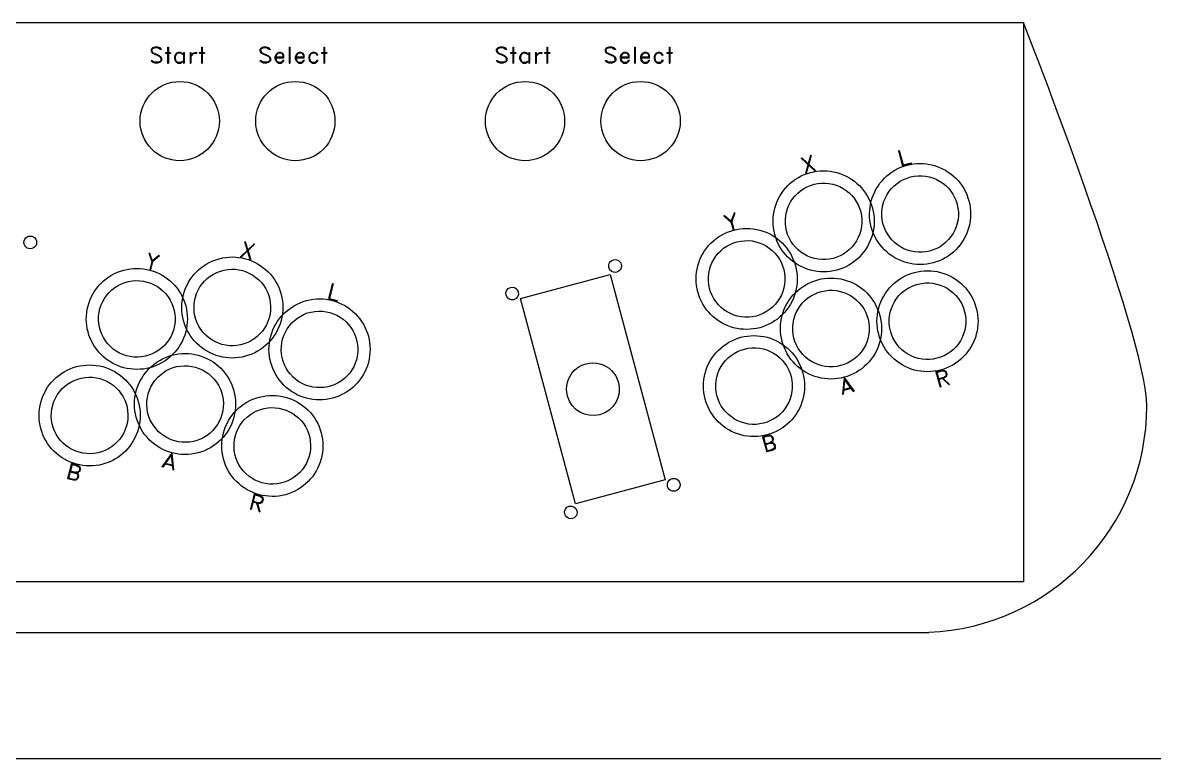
# Model space of a CAD drawing. Extents: x 10 to 3877, y -272 to 1728.
# Drawn here: x 531.7 to 956.1, y 692.5 to 968.5 of the extents above; entities that cross this region are included whole.
import ezdxf

# ---------------------------------------------------------------- set-up
doc = ezdxf.new("R2010")
doc.units = 0
doc.layers.add('Calque_1', color=7, linetype='CONTINUOUS')

msp = doc.modelspace()

# ---------------------------------------------------------------- linework, layer by layer
at = {"layer": 'Calque_1', "color": 3}
for p, q in [((447.027133, 968.532071), (907.027156, 968.532071)), ((907.027156, 968.532071), (907.027156, 758.732073)), ((886.525703, 901.647601), (886.525703, 901.647601)), ((850.342187, 898.897966), (850.342187, 898.897966)), ((821.488001, 877.298339), (821.488001, 877.298339)), ((718.41832, 865.065396), (752.036188, 874.073276)), ((752.036188, 874.073276), (772.690926, 796.988745)), ((739.073058, 787.980864), (718.41832, 865.065396)), ((889.295555, 861.429624), (889.295555, 861.429624)), ((853.112035, 858.680004), (853.112035, 858.680004)), ((628.635339, 856.762222), (628.635339, 856.762222)), ((592.847067, 852.483489), (592.847067, 852.483489)), ((661.346, 841.051717), (661.346, 841.051717)), ((824.257881, 837.080375), (824.257881, 837.080375)), ((610.925116, 820.547521), (610.925116, 820.547521)), ((575.136871, 816.268771), (575.136871, 816.268771)), ((643.635773, 804.837001), (643.635773, 804.837001)), ((772.690926, 796.988745), (739.073058, 787.980864)), ((907.027156, 758.732073), (447.027133, 758.732073)), ((10.250001, 692.530124), (1209.750017, 692.530124))]:
    msp.add_line(p, q, dxfattribs=at)
at = {"layer": 'Calque_1', "color": 7}
for p, q in [((907.016074, 968.480938), (447.038233, 968.480374)), ((605.487219, 931.595828), (605.487219, 931.595828)), ((648.836074, 931.595842), (648.836074, 931.595842)), ((734.938012, 931.595828), (734.938012, 931.595828)), ((778.286866, 931.595842), (778.286866, 931.595842)), ((881.717638, 901.655204), (881.717638, 901.655204)), ((845.534037, 898.905558), (845.534037, 898.905558)), ((536.898301, 885.444009), (536.898301, 885.444009)), ((756.191524, 877.876486), (756.191524, 877.876486)), ((816.679881, 877.305939), (816.679881, 877.305939)), ((717.554569, 867.523744), (717.554569, 867.523744)), ((884.487512, 861.437251), (884.487512, 861.437251)), ((624.475155, 859.172872), (624.475155, 859.172872)), ((848.303914, 858.687598), (848.303914, 858.687598)), ((588.686913, 854.894131), (588.686913, 854.894131)), ((657.185895, 843.462334), (657.185895, 843.462334)), ((819.449756, 837.087982), (819.449756, 837.087982)), ((755.117248, 833.589381), (755.117248, 833.589381)), ((606.764958, 822.958158), (606.764958, 822.958158)), ((570.976716, 818.679422), (570.976716, 818.679422)), ((639.4757, 807.247629), (639.4757, 807.247629)), ((778.132705, 795.757101), (778.132705, 795.757101)), ((739.554195, 785.42002), (739.554195, 785.42002)), ((481.207217, 739.787867), (868.275287, 739.788431)), ((868.275287, 739.788431), (871.462677, 739.788431)), ((871.462677, 739.788431), (871.462677, 739.901594))]:
    msp.add_line(p, q, dxfattribs=at)
at = {"layer": 'Calque_1', "color": 1}
for p, q in [((580.431981, 959.029211), (579.867537, 958.464767)), ((581.278648, 959.311433), (580.431981, 959.029211)), ((581.278648, 959.029211), (580.431981, 958.746989)), ((582.407537, 959.311433), (581.278648, 959.311433)), ((582.407537, 959.029211), (581.278648, 959.029211)), ((583.254203, 959.029211), (582.407537, 959.311433)), ((582.971981, 958.746989), (582.407537, 959.029211)), ((583.818648, 958.464767), (583.254203, 959.029211)), ((586.076426, 959.311433), (586.076426, 953.384767)), ((586.076426, 959.311433), (586.358648, 959.311433)), ((586.358648, 959.311433), (586.358648, 953.384767)), ((598.776426, 959.311433), (598.776426, 953.384767)), ((598.776426, 959.311433), (599.058648, 959.311433)), ((599.058648, 959.311433), (599.058648, 953.384767)), ((621.240779, 959.029211), (620.676335, 958.464767)), ((622.087446, 959.311433), (621.240779, 959.029211)), ((622.087446, 959.029211), (621.240779, 958.746989)), ((623.216335, 959.311433), (622.087446, 959.311433)), ((623.216335, 959.029211), (622.087446, 959.029211)), ((624.063001, 959.029211), (623.216335, 959.311433)), ((623.780779, 958.746989), (623.216335, 959.029211)), ((624.627446, 958.464767), (624.063001, 959.029211)), ((631.683002, 959.311433), (631.683002, 953.384767)), ((631.683002, 959.311433), (631.965224, 959.311433)), ((631.965224, 959.311433), (631.965224, 953.384767)), ((644.665224, 959.311433), (644.665224, 953.384767)), ((644.665224, 959.311433), (644.947446, 959.311433)), ((644.947446, 959.311433), (644.947446, 953.384767)), ((709.882746, 959.029211), (709.318301, 958.464767)), ((710.729412, 959.311433), (709.882746, 959.029211)), ((710.729412, 959.029211), (709.882746, 958.746989)), ((711.858301, 959.311433), (710.729412, 959.311433)), ((711.858301, 959.029211), (710.729412, 959.029211)), ((712.704968, 959.029211), (711.858301, 959.311433)), ((712.422746, 958.746989), (711.858301, 959.029211)), ((713.269412, 958.464767), (712.704968, 959.029211)), ((715.52719, 959.311433), (715.52719, 953.384767)), ((715.52719, 959.311433), (715.809412, 959.311433)), ((715.809412, 959.311433), (715.809412, 953.384767)), ((728.227191, 959.311433), (728.227191, 953.384767)), ((728.227191, 959.311433), (728.509413, 959.311433)), ((728.509413, 959.311433), (728.509413, 953.384767)), ((750.691544, 959.029211), (750.127099, 958.464767)), ((751.53821, 959.311433), (750.691544, 959.029211)), ((751.53821, 959.029211), (750.691544, 958.746989)), ((752.667099, 959.311433), (751.53821, 959.311433)), ((752.667099, 959.029211), (751.53821, 959.029211)), ((753.513766, 959.029211), (752.667099, 959.311433)), ((753.231544, 958.746989), (752.667099, 959.029211)), ((754.078211, 958.464767), (753.513766, 959.029211)), ((761.133766, 959.311433), (761.133766, 953.384767)), ((761.133766, 959.311433), (761.415989, 959.311433)), ((761.415989, 959.311433), (761.415989, 953.384767)), ((774.115989, 959.311433), (774.115989, 953.384767)), ((774.115989, 959.311433), (774.398211, 959.311433)), ((774.398211, 959.311433), (774.398211, 953.384767)), ((579.867537, 958.464767), (579.867537, 957.900322)), ((579.867537, 957.900322), (580.149759, 957.335878)), ((580.431981, 958.746989), (580.149759, 958.464767)), ((580.149759, 958.464767), (580.149759, 957.900322)), ((580.149759, 957.900322), (580.431981, 957.335878)), ((580.149759, 957.335878), (580.431981, 957.053655)), ((580.431981, 957.335878), (580.996426, 957.053655)), ((580.431981, 957.053655), (580.996426, 956.771433)), ((580.996426, 957.053655), (582.407537, 956.489211)), ((580.996426, 956.771433), (582.407537, 956.206989)), ((582.407537, 956.489211), (582.971981, 956.206989)), ((582.407537, 956.206989), (582.971981, 955.924767)), ((583.254203, 958.464767), (582.971981, 958.746989)), ((582.971981, 956.206989), (583.536426, 955.642544)), ((582.971981, 955.924767), (583.254203, 955.642544)), ((583.818648, 958.464767), (583.254203, 958.464767)), ((583.254203, 955.642544), (583.536426, 955.0781)), ((583.536426, 955.642544), (583.818648, 955.0781)), ((583.536426, 955.0781), (583.536426, 954.231433)), ((583.818648, 955.0781), (583.818648, 954.231433)), ((585.229759, 957.335878), (587.205315, 957.335878)), ((585.229759, 957.335878), (585.229759, 957.053655)), ((585.229759, 957.053655), (587.205315, 957.053655)), ((587.205315, 957.335878), (587.205315, 957.053655)), ((588.898648, 956.489211), (588.616426, 955.642544)), ((588.616426, 955.642544), (588.616426, 955.0781)), ((588.616426, 955.0781), (588.898648, 954.231433)), ((589.463092, 957.053655), (588.898648, 956.489211)), ((589.18087, 956.489211), (588.898648, 955.642544)), ((588.898648, 955.642544), (588.898648, 955.0781)), ((588.898648, 955.0781), (589.18087, 954.231433)), ((589.463092, 956.771433), (589.18087, 956.489211)), ((590.027537, 957.335878), (589.463092, 957.053655)), ((590.027537, 957.053655), (589.463092, 956.771433)), ((590.874204, 957.335878), (590.027537, 957.335878)), ((590.874204, 957.053655), (590.027537, 957.053655)), ((591.438648, 957.053655), (590.874204, 957.335878)), ((592.003092, 956.489211), (590.874204, 957.053655)), ((592.003092, 956.489211), (591.438648, 957.053655)), ((592.003092, 957.335878), (592.003092, 953.384767)), ((592.003092, 957.335878), (592.285315, 957.335878)), ((592.285315, 957.335878), (592.285315, 953.384767)), ((594.543093, 957.335878), (594.543093, 953.384767)), ((594.543093, 957.335878), (594.825315, 957.335878)), ((594.825315, 957.335878), (594.825315, 953.384767)), ((594.825315, 955.642544), (595.107537, 956.489211)), ((594.825315, 955.642544), (595.107537, 956.206989)), ((595.107537, 956.489211), (595.671981, 957.053655)), ((595.107537, 956.206989), (595.671981, 956.771433)), ((595.671981, 957.053655), (596.236426, 957.335878)), ((595.671981, 956.771433), (596.236426, 957.053655)), ((596.236426, 957.335878), (597.083093, 957.335878)), ((596.236426, 957.053655), (597.083093, 957.053655)), ((597.083093, 957.053655), (597.083093, 957.335878)), ((597.929759, 957.335878), (599.905315, 957.335878)), ((597.929759, 957.335878), (597.929759, 957.053655)), ((597.929759, 957.053655), (599.905315, 957.053655)), ((599.905315, 957.335878), (599.905315, 957.053655)), ((620.676335, 958.464767), (620.676335, 957.900322)), ((620.676335, 957.900322), (620.958557, 957.335878)), ((621.240779, 958.746989), (620.958557, 958.464767)), ((620.958557, 958.464767), (620.958557, 957.900322)), ((620.958557, 957.900322), (621.240779, 957.335878)), ((620.958557, 957.335878), (621.240779, 957.053655)), ((621.240779, 957.335878), (621.805224, 957.053655)), ((621.240779, 957.053655), (621.805224, 956.771433)), ((621.805224, 957.053655), (623.216335, 956.489211)), ((621.805224, 956.771433), (623.216335, 956.206989)), ((623.216335, 956.489211), (623.780779, 956.206989)), ((623.216335, 956.206989), (623.780779, 955.924767)), ((624.063001, 958.464767), (623.780779, 958.746989)), ((623.780779, 956.206989), (624.345224, 955.642544)), ((623.780779, 955.924767), (624.063001, 955.642544)), ((624.627446, 958.464767), (624.063001, 958.464767)), ((624.063001, 955.642544), (624.345224, 955.0781)), ((624.345224, 955.642544), (624.627446, 955.0781)), ((624.345224, 955.0781), (624.345224, 954.231433)), ((624.627446, 955.0781), (624.627446, 954.231433)), ((626.603002, 956.489211), (626.320779, 955.642544)), ((626.320779, 955.642544), (626.320779, 955.0781)), ((626.320779, 955.0781), (626.603002, 954.231433)), ((627.167446, 957.053655), (626.603002, 956.489211)), ((626.885224, 956.489211), (626.603002, 955.642544)), ((626.603002, 955.642544), (629.425224, 955.642544)), ((626.603002, 955.642544), (626.603002, 955.0781)), ((626.603002, 955.360322), (629.707446, 955.360322)), ((626.603002, 955.0781), (626.885224, 954.231433)), ((627.167446, 956.771433), (626.885224, 956.489211)), ((627.73189, 957.335878), (627.167446, 957.053655)), ((627.73189, 957.053655), (627.167446, 956.771433)), ((628.578557, 957.335878), (627.73189, 957.335878)), ((628.578557, 957.053655), (627.73189, 957.053655)), ((629.143002, 957.053655), (628.578557, 957.335878)), ((629.143002, 956.771433), (628.578557, 957.053655)), ((629.425224, 956.771433), (629.143002, 957.053655)), ((629.425224, 956.206989), (629.143002, 956.771433)), ((629.707446, 956.206989), (629.425224, 956.771433)), ((629.425224, 955.642544), (629.425224, 956.206989)), ((629.707446, 955.360322), (629.707446, 956.206989)), ((634.223002, 956.489211), (633.94078, 955.642544)), ((633.94078, 955.642544), (633.94078, 955.0781)), ((633.94078, 955.0781), (634.223002, 954.231433)), ((634.787446, 957.053655), (634.223002, 956.489211)), ((634.505224, 956.489211), (634.223002, 955.642544)), ((634.223002, 955.642544), (637.045224, 955.642544)), ((634.223002, 955.642544), (634.223002, 955.0781)), ((634.223002, 955.360322), (637.327446, 955.360322)), ((634.223002, 955.0781), (634.505224, 954.231433)), ((634.787446, 956.771433), (634.505224, 956.489211)), ((635.351891, 957.335878), (634.787446, 957.053655)), ((635.351891, 957.053655), (634.787446, 956.771433)), ((636.198557, 957.335878), (635.351891, 957.335878)), ((636.198557, 957.053655), (635.351891, 957.053655)), ((636.763002, 957.053655), (636.198557, 957.335878)), ((636.763002, 956.771433), (636.198557, 957.053655)), ((637.045224, 956.771433), (636.763002, 957.053655)), ((637.045224, 956.206989), (636.763002, 956.771433)), ((637.327446, 956.206989), (637.045224, 956.771433)), ((637.045224, 955.642544), (637.045224, 956.206989)), ((637.327446, 955.360322), (637.327446, 956.206989)), ((639.303002, 956.489211), (639.02078, 955.642544)), ((639.02078, 955.642544), (639.02078, 955.0781)), ((639.02078, 955.0781), (639.303002, 954.231433)), ((639.867446, 957.053655), (639.303002, 956.489211)), ((639.585224, 956.489211), (639.303002, 955.642544)), ((639.303002, 955.642544), (639.303002, 955.0781)), ((639.303002, 955.0781), (639.585224, 954.231433)), ((639.867446, 956.771433), (639.585224, 956.489211)), ((640.431891, 957.335878), (639.867446, 957.053655)), ((640.431891, 957.053655), (639.867446, 956.771433)), ((641.278557, 957.335878), (640.431891, 957.335878)), ((641.278557, 957.053655), (640.431891, 957.053655)), ((641.843002, 957.053655), (641.278557, 957.335878)), ((641.843002, 956.771433), (641.278557, 957.053655)), ((642.407446, 956.489211), (641.843002, 957.053655)), ((642.125224, 956.206989), (641.843002, 956.771433)), ((642.407446, 956.489211), (642.125224, 956.206989)), ((643.818558, 957.335878), (645.794113, 957.335878)), ((643.818558, 957.335878), (643.818558, 957.053655)), ((643.818558, 957.053655), (645.794113, 957.053655)), ((645.794113, 957.335878), (645.794113, 957.053655)), ((709.318301, 958.464767), (709.318301, 957.900322)), ((709.318301, 957.900322), (709.600523, 957.335878)), ((709.882746, 958.746989), (709.600523, 958.464767)), ((709.600523, 958.464767), (709.600523, 957.900322)), ((709.600523, 957.900322), (709.882746, 957.335878)), ((709.600523, 957.335878), (709.882746, 957.053655)), ((709.882746, 957.335878), (710.44719, 957.053655)), ((709.882746, 957.053655), (710.44719, 956.771433)), ((710.44719, 957.053655), (711.858301, 956.489211)), ((710.44719, 956.771433), (711.858301, 956.206989)), ((711.858301, 956.489211), (712.422746, 956.206989)), ((711.858301, 956.206989), (712.422746, 955.924767)), ((712.704968, 958.464767), (712.422746, 958.746989)), ((712.422746, 956.206989), (712.98719, 955.642544)), ((712.422746, 955.924767), (712.704968, 955.642544)), ((713.269412, 958.464767), (712.704968, 958.464767)), ((712.704968, 955.642544), (712.98719, 955.0781)), ((712.98719, 955.642544), (713.269412, 955.0781)), ((712.98719, 955.0781), (712.98719, 954.231433)), ((713.269412, 955.0781), (713.269412, 954.231433)), ((714.680524, 957.335878), (716.656079, 957.335878)), ((714.680524, 957.335878), (714.680524, 957.053655)), ((714.680524, 957.053655), (716.656079, 957.053655)), ((716.656079, 957.335878), (716.656079, 957.053655)), ((718.349413, 956.489211), (718.06719, 955.642544)), ((718.06719, 955.642544), (718.06719, 955.0781)), ((718.06719, 955.0781), (718.349413, 954.231433)), ((718.913857, 957.053655), (718.349413, 956.489211)), ((718.631635, 956.489211), (718.349413, 955.642544)), ((718.349413, 955.642544), (718.349413, 955.0781)), ((718.349413, 955.0781), (718.631635, 954.231433)), ((718.913857, 956.771433), (718.631635, 956.489211)), ((719.478301, 957.335878), (718.913857, 957.053655)), ((719.478301, 957.053655), (718.913857, 956.771433)), ((720.324968, 957.335878), (719.478301, 957.335878)), ((720.324968, 957.053655), (719.478301, 957.053655)), ((720.889413, 957.053655), (720.324968, 957.335878)), ((721.453857, 956.489211), (720.324968, 957.053655)), ((721.453857, 956.489211), (720.889413, 957.053655)), ((721.453857, 957.335878), (721.453857, 953.384767)), ((721.453857, 957.335878), (721.736079, 957.335878)), ((721.736079, 957.335878), (721.736079, 953.384767)), ((723.993857, 957.335878), (723.993857, 953.384767)), ((723.993857, 957.335878), (724.276079, 957.335878)), ((724.276079, 957.335878), (724.276079, 953.384767)), ((724.276079, 955.642544), (724.558302, 956.489211)), ((724.276079, 955.642544), (724.558302, 956.206989)), ((724.558302, 956.489211), (725.122746, 957.053655)), ((724.558302, 956.206989), (725.122746, 956.771433)), ((725.122746, 957.053655), (725.687191, 957.335878)), ((725.122746, 956.771433), (725.687191, 957.053655)), ((725.687191, 957.335878), (726.533857, 957.335878)), ((725.687191, 957.053655), (726.533857, 957.053655)), ((726.533857, 957.053655), (726.533857, 957.335878)), ((727.380524, 957.335878), (729.356079, 957.335878)), ((727.380524, 957.335878), (727.380524, 957.053655)), ((727.380524, 957.053655), (729.356079, 957.053655)), ((729.356079, 957.335878), (729.356079, 957.053655)), ((750.127099, 958.464767), (750.127099, 957.900322)), ((750.127099, 957.900322), (750.409322, 957.335878)), ((750.691544, 958.746989), (750.409322, 958.464767)), ((750.409322, 958.464767), (750.409322, 957.900322)), ((750.409322, 957.900322), (750.691544, 957.335878)), ((750.409322, 957.335878), (750.691544, 957.053655)), ((750.691544, 957.335878), (751.255988, 957.053655)), ((750.691544, 957.053655), (751.255988, 956.771433)), ((751.255988, 957.053655), (752.667099, 956.489211)), ((751.255988, 956.771433), (752.667099, 956.206989)), ((752.667099, 956.489211), (753.231544, 956.206989)), ((752.667099, 956.206989), (753.231544, 955.924767)), ((753.513766, 958.464767), (753.231544, 958.746989)), ((753.231544, 956.206989), (753.795988, 955.642544)), ((753.231544, 955.924767), (753.513766, 955.642544)), ((754.078211, 958.464767), (753.513766, 958.464767)), ((753.513766, 955.642544), (753.795988, 955.0781)), ((753.795988, 955.642544), (754.078211, 955.0781)), ((753.795988, 955.0781), (753.795988, 954.231433)), ((754.078211, 955.0781), (754.078211, 954.231433)), ((756.053766, 956.489211), (755.771544, 955.642544)), ((755.771544, 955.642544), (755.771544, 955.0781)), ((755.771544, 955.0781), (756.053766, 954.231433)), ((756.618211, 957.053655), (756.053766, 956.489211)), ((756.335988, 956.489211), (756.053766, 955.642544)), ((756.053766, 955.642544), (758.875988, 955.642544)), ((756.053766, 955.642544), (756.053766, 955.0781)), ((756.053766, 955.360322), (759.158211, 955.360322)), ((756.053766, 955.0781), (756.335988, 954.231433)), ((756.618211, 956.771433), (756.335988, 956.489211)), ((757.182655, 957.335878), (756.618211, 957.053655)), ((757.182655, 957.053655), (756.618211, 956.771433)), ((758.029322, 957.335878), (757.182655, 957.335878)), ((758.029322, 957.053655), (757.182655, 957.053655)), ((758.593766, 957.053655), (758.029322, 957.335878)), ((758.593766, 956.771433), (758.029322, 957.053655)), ((758.875988, 956.771433), (758.593766, 957.053655)), ((758.875988, 956.206989), (758.593766, 956.771433)), ((759.158211, 956.206989), (758.875988, 956.771433)), ((758.875988, 955.642544), (758.875988, 956.206989)), ((759.158211, 955.360322), (759.158211, 956.206989)), ((763.673766, 956.489211), (763.391544, 955.642544)), ((763.391544, 955.642544), (763.391544, 955.0781)), ((763.391544, 955.0781), (763.673766, 954.231433)), ((764.238211, 957.053655), (763.673766, 956.489211)), ((763.955989, 956.489211), (763.673766, 955.642544)), ((763.673766, 955.642544), (766.495989, 955.642544)), ((763.673766, 955.642544), (763.673766, 955.0781)), ((763.673766, 955.360322), (766.778211, 955.360322)), ((763.673766, 955.0781), (763.955989, 954.231433)), ((764.238211, 956.771433), (763.955989, 956.489211)), ((764.802655, 957.335878), (764.238211, 957.053655)), ((764.802655, 957.053655), (764.238211, 956.771433)), ((765.649322, 957.335878), (764.802655, 957.335878)), ((765.649322, 957.053655), (764.802655, 957.053655)), ((766.213766, 957.053655), (765.649322, 957.335878)), ((766.213766, 956.771433), (765.649322, 957.053655)), ((766.495989, 956.771433), (766.213766, 957.053655)), ((766.495989, 956.206989), (766.213766, 956.771433)), ((766.778211, 956.206989), (766.495989, 956.771433)), ((766.495989, 955.642544), (766.495989, 956.206989)), ((766.778211, 955.360322), (766.778211, 956.206989)), ((768.753766, 956.489211), (768.471544, 955.642544)), ((768.471544, 955.642544), (768.471544, 955.0781)), ((768.471544, 955.0781), (768.753766, 954.231433)), ((769.318211, 957.053655), (768.753766, 956.489211)), ((769.035989, 956.489211), (768.753766, 955.642544)), ((768.753766, 955.642544), (768.753766, 955.0781)), ((768.753766, 955.0781), (769.035989, 954.231433)), ((769.318211, 956.771433), (769.035989, 956.489211)), ((769.882655, 957.335878), (769.318211, 957.053655)), ((769.882655, 957.053655), (769.318211, 956.771433)), ((770.729322, 957.335878), (769.882655, 957.335878)), ((770.729322, 957.053655), (769.882655, 957.053655)), ((771.293767, 957.053655), (770.729322, 957.335878)), ((771.293767, 956.771433), (770.729322, 957.053655)), ((771.858211, 956.489211), (771.293767, 957.053655)), ((771.575989, 956.206989), (771.293767, 956.771433)), ((771.858211, 956.489211), (771.575989, 956.206989)), ((773.269322, 957.335878), (775.244878, 957.335878)), ((773.269322, 957.335878), (773.269322, 957.053655)), ((773.269322, 957.053655), (775.244878, 957.053655)), ((775.244878, 957.335878), (775.244878, 957.053655)), ((580.431981, 954.231433), (579.867537, 954.231433)), ((580.431981, 953.666989), (579.867537, 954.231433)), ((580.714203, 953.949211), (580.431981, 954.231433)), ((581.278648, 953.384767), (580.431981, 953.666989)), ((581.278648, 953.666989), (580.714203, 953.949211)), ((582.407537, 953.666989), (581.278648, 953.666989)), ((582.407537, 953.384767), (581.278648, 953.384767)), ((583.254203, 953.949211), (582.407537, 953.666989)), ((583.254203, 953.666989), (582.407537, 953.384767)), ((583.536426, 954.231433), (583.254203, 953.949211)), ((583.818648, 954.231433), (583.254203, 953.666989)), ((586.076426, 953.384767), (586.358648, 953.384767)), ((588.898648, 954.231433), (589.463092, 953.666989)), ((589.18087, 954.231433), (589.463092, 953.949211)), ((589.463092, 953.949211), (590.027537, 953.666989)), ((589.463092, 953.666989), (590.027537, 953.384767)), ((590.027537, 953.666989), (590.874204, 953.666989)), ((590.027537, 953.384767), (590.874204, 953.384767)), ((590.874204, 953.666989), (592.003092, 954.231433)), ((590.874204, 953.384767), (591.438648, 953.666989)), ((591.438648, 953.666989), (592.003092, 954.231433)), ((592.003092, 953.384767), (592.285315, 953.384767)), ((594.543093, 953.384767), (594.825315, 953.384767)), ((598.776426, 953.384767), (599.058648, 953.384767)), ((621.240779, 954.231433), (620.676335, 954.231433)), ((621.240779, 953.666989), (620.676335, 954.231433)), ((621.523001, 953.949211), (621.240779, 954.231433)), ((622.087446, 953.384767), (621.240779, 953.666989)), ((622.087446, 953.666989), (621.523001, 953.949211)), ((623.216335, 953.666989), (622.087446, 953.666989)), ((623.216335, 953.384767), (622.087446, 953.384767)), ((624.063001, 953.949211), (623.216335, 953.666989)), ((624.063001, 953.666989), (623.216335, 953.384767)), ((624.345224, 954.231433), (624.063001, 953.949211)), ((624.627446, 954.231433), (624.063001, 953.666989)), ((626.603002, 954.231433), (627.167446, 953.666989)), ((626.885224, 954.231433), (627.167446, 953.949211)), ((627.167446, 953.949211), (627.73189, 953.666989)), ((627.167446, 953.666989), (627.73189, 953.384767)), ((627.73189, 953.666989), (628.578557, 953.666989)), ((627.73189, 953.384767), (628.578557, 953.384767)), ((628.578557, 953.666989), (629.143002, 953.949211)), ((628.578557, 953.384767), (629.143002, 953.666989)), ((629.143002, 953.949211), (629.425224, 954.513655)), ((629.143002, 953.666989), (629.707446, 954.231433)), ((629.425224, 954.513655), (629.707446, 954.231433)), ((631.683002, 953.384767), (631.965224, 953.384767)), ((634.223002, 954.231433), (634.787446, 953.666989)), ((634.505224, 954.231433), (634.787446, 953.949211)), ((634.787446, 953.949211), (635.351891, 953.666989)), ((634.787446, 953.666989), (635.351891, 953.384767)), ((635.351891, 953.666989), (636.198557, 953.666989)), ((635.351891, 953.384767), (636.198557, 953.384767)), ((636.198557, 953.666989), (636.763002, 953.949211)), ((636.198557, 953.384767), (636.763002, 953.666989)), ((636.763002, 953.949211), (637.045224, 954.513655)), ((636.763002, 953.666989), (637.327446, 954.231433)), ((637.045224, 954.513655), (637.327446, 954.231433)), ((639.303002, 954.231433), (639.867446, 953.666989)), ((639.585224, 954.231433), (639.867446, 953.949211)), ((639.867446, 953.949211), (640.431891, 953.666989)), ((639.867446, 953.666989), (640.431891, 953.384767)), ((640.431891, 953.666989), (641.278557, 953.666989)), ((640.431891, 953.384767), (641.278557, 953.384767)), ((641.278557, 953.666989), (641.843002, 953.949211)), ((641.278557, 953.384767), (641.843002, 953.666989)), ((641.843002, 953.949211), (642.125224, 954.513655)), ((641.843002, 953.666989), (642.407446, 954.231433)), ((642.125224, 954.513655), (642.407446, 954.231433)), ((644.665224, 953.384767), (644.947446, 953.384767)), ((709.882746, 954.231433), (709.318301, 954.231433)), ((709.882746, 953.666989), (709.318301, 954.231433)), ((710.164968, 953.949211), (709.882746, 954.231433)), ((710.729412, 953.384767), (709.882746, 953.666989)), ((710.729412, 953.666989), (710.164968, 953.949211)), ((711.858301, 953.666989), (710.729412, 953.666989)), ((711.858301, 953.384767), (710.729412, 953.384767)), ((712.704968, 953.949211), (711.858301, 953.666989)), ((712.704968, 953.666989), (711.858301, 953.384767)), ((712.98719, 954.231433), (712.704968, 953.949211)), ((713.269412, 954.231433), (712.704968, 953.666989)), ((715.52719, 953.384767), (715.809412, 953.384767)), ((718.349413, 954.231433), (718.913857, 953.666989)), ((718.631635, 954.231433), (718.913857, 953.949211)), ((718.913857, 953.949211), (719.478301, 953.666989)), ((718.913857, 953.666989), (719.478301, 953.384767)), ((719.478301, 953.666989), (720.324968, 953.666989)), ((719.478301, 953.384767), (720.324968, 953.384767)), ((720.324968, 953.666989), (721.453857, 954.231433)), ((720.324968, 953.384767), (720.889413, 953.666989)), ((720.889413, 953.666989), (721.453857, 954.231433)), ((721.453857, 953.384767), (721.736079, 953.384767)), ((723.993857, 953.384767), (724.276079, 953.384767)), ((728.227191, 953.384767), (728.509413, 953.384767)), ((750.691544, 954.231433), (750.127099, 954.231433)), ((750.691544, 953.666989), (750.127099, 954.231433)), ((750.973766, 953.949211), (750.691544, 954.231433)), ((751.53821, 953.384767), (750.691544, 953.666989)), ((751.53821, 953.666989), (750.973766, 953.949211)), ((752.667099, 953.666989), (751.53821, 953.666989)), ((752.667099, 953.384767), (751.53821, 953.384767)), ((753.513766, 953.949211), (752.667099, 953.666989)), ((753.513766, 953.666989), (752.667099, 953.384767)), ((753.795988, 954.231433), (753.513766, 953.949211)), ((754.078211, 954.231433), (753.513766, 953.666989)), ((756.053766, 954.231433), (756.618211, 953.666989)), ((756.335988, 954.231433), (756.618211, 953.949211)), ((756.618211, 953.949211), (757.182655, 953.666989)), ((756.618211, 953.666989), (757.182655, 953.384767)), ((757.182655, 953.666989), (758.029322, 953.666989)), ((757.182655, 953.384767), (758.029322, 953.384767)), ((758.029322, 953.666989), (758.593766, 953.949211)), ((758.029322, 953.384767), (758.593766, 953.666989)), ((758.593766, 953.949211), (758.875988, 954.513655)), ((758.593766, 953.666989), (759.158211, 954.231433)), ((758.875988, 954.513655), (759.158211, 954.231433)), ((761.133766, 953.384767), (761.415989, 953.384767)), ((763.673766, 954.231433), (764.238211, 953.666989)), ((763.955989, 954.231433), (764.238211, 953.949211)), ((764.238211, 953.949211), (764.802655, 953.666989)), ((764.238211, 953.666989), (764.802655, 953.384767)), ((764.802655, 953.666989), (765.649322, 953.666989)), ((764.802655, 953.384767), (765.649322, 953.384767)), ((765.649322, 953.666989), (766.213766, 953.949211)), ((765.649322, 953.384767), (766.213766, 953.666989)), ((766.213766, 953.949211), (766.495989, 954.513655)), ((766.213766, 953.666989), (766.778211, 954.231433)), ((766.495989, 954.513655), (766.778211, 954.231433)), ((768.753766, 954.231433), (769.318211, 953.666989)), ((769.035989, 954.231433), (769.318211, 953.949211)), ((769.318211, 953.949211), (769.882655, 953.666989)), ((769.318211, 953.666989), (769.882655, 953.384767)), ((769.882655, 953.666989), (770.729322, 953.666989)), ((769.882655, 953.384767), (770.729322, 953.384767)), ((770.729322, 953.666989), (771.293767, 953.949211)), ((770.729322, 953.384767), (771.293767, 953.666989)), ((771.293767, 953.949211), (771.575989, 954.513655)), ((771.293767, 953.666989), (771.858211, 954.231433)), ((771.575989, 954.513655), (771.858211, 954.231433)), ((774.115989, 953.384767), (774.398211, 953.384767)), ((823.618295, 917.689183), (828.735028, 912.95578)), ((823.618309, 917.689131), (823.89033, 917.764356)), ((823.89033, 917.764356), (829.007064, 913.030954)), ((827.154298, 918.667702), (825.199079, 911.97717)), ((827.426278, 918.742974), (825.471059, 912.05244)), ((827.426292, 918.74292), (827.154298, 918.667702)), ((860.074155, 920.511856), (860.346176, 920.587081)), ((860.074155, 920.511856), (861.654926, 914.799893)), ((860.346176, 920.587081), (861.851669, 915.147117)), ((828.735028, 912.95578), (829.00705, 913.031005)), ((861.655432, 914.799967), (864.919411, 915.703269)), ((861.851669, 915.147117), (864.843642, 915.975139)), ((864.843642, 915.975139), (864.919411, 915.703269)), ((825.471059, 912.05244), (825.199065, 911.977222)), ((794.654534, 896.04456), (794.926528, 896.119778)), ((794.654548, 896.044617), (797.311266, 893.851549)), ((794.926528, 896.119778), (797.583273, 893.926718)), ((798.462504, 897.098398), (797.311252, 893.851493)), ((798.734484, 897.173668), (797.583259, 893.92677)), ((798.734498, 897.173616), (798.462504, 897.098398)), ((797.311266, 893.851549), (798.139263, 890.859561)), ((797.583259, 893.92677), (798.411257, 890.934779)), ((798.139263, 890.859561), (798.411257, 890.934779)), ((618.438906, 885.47726), (613.400371, 880.660699)), ((618.712084, 885.406458), (613.673548, 880.589895)), ((614.887364, 886.397787), (615.160554, 886.326924)), ((614.887378, 886.397839), (616.951898, 879.740225)), ((615.160554, 886.326924), (617.225074, 879.66931)), ((618.712069, 885.406403), (618.438906, 885.47726)), ((578.981714, 882.134927), (579.254877, 882.064071)), ((578.981755, 882.134969), (580.186006, 878.907358)), ((579.254877, 882.064071), (580.459156, 878.836453)), ((580.186006, 878.907358), (579.407078, 875.902222)), ((580.45917, 878.836505), (579.680241, 875.831366)), ((582.806432, 881.143593), (580.185966, 878.907317)), ((583.079609, 881.072788), (580.45917, 878.836505)), ((583.079595, 881.072736), (582.806432, 881.143593)), ((613.673548, 880.589895), (613.400385, 880.660751)), ((616.951898, 879.740225), (617.225088, 879.669362)), ((579.407078, 875.902222), (579.680241, 875.831366)), ((647.870416, 870.614415), (646.383421, 864.877325)), ((648.143606, 870.543552), (646.727418, 865.079658)), ((647.870416, 870.614415), (648.143606, 870.543552)), ((646.383897, 864.877136), (649.662237, 864.027428)), ((646.727418, 865.079658), (649.732554, 864.300759)), ((649.732554, 864.300759), (649.662237, 864.027428)), ((874.164799, 837.539682), (875.745542, 831.827711)), ((874.1648, 837.539678), (876.340778, 838.141873)), ((874.512083, 837.342965), (876.01755, 831.902987)), ((874.512138, 837.342975), (876.416111, 837.869888)), ((876.340778, 838.141873), (877.232051, 838.095698)), ((876.416111, 837.869888), (877.307383, 837.823715)), ((877.232051, 838.095698), (877.579309, 837.898968)), ((877.307383, 837.823715), (877.729919, 837.354987)), ((877.579309, 837.898968), (878.001872, 837.430247)), ((877.729919, 837.354987), (877.955859, 836.539026)), ((877.955859, 836.539026), (877.834407, 835.919754)), ((878.10636, 835.995014), (877.909631, 835.647737)), ((878.001872, 837.430247), (878.227813, 836.614287)), ((878.227813, 836.614287), (878.10636, 835.995014)), ((839.692103, 835.360771), (839.096867, 829.046608)), ((839.917908, 834.544769), (839.368875, 829.121884)), ((839.692103, 835.360771), (843.448854, 830.250995)), ((839.917909, 834.544765), (843.176847, 830.175715)), ((877.093689, 835.421933), (875.189716, 834.89502)), ((877.168911, 835.149921), (875.264913, 834.622997)), ((876.01755, 831.902987), (875.745543, 831.827707)), ((876.624951, 834.999379), (879.009689, 832.731042)), ((876.896984, 835.074671), (879.281696, 832.806322)), ((877.834407, 835.919754), (877.093689, 835.421933)), ((877.909631, 835.647737), (877.168911, 835.149921)), ((879.009689, 832.731042), (879.281696, 832.806322)), ((839.368875, 829.121884), (839.096868, 829.046604)), ((839.264522, 830.557158), (842.528505, 831.460449)), ((839.461226, 830.904423), (842.18122, 831.657169)), ((843.176847, 830.175715), (843.448854, 830.250995)), ((809.121482, 813.188923), (811.297461, 813.791113)), ((809.121482, 813.188923), (810.702226, 807.47695)), ((809.468739, 812.992197), (810.898956, 807.824225)), ((809.468849, 812.992223), (811.372849, 813.51914)), ((810.146427, 810.544266), (812.050427, 811.071183)), ((810.221569, 810.272228), (812.125569, 810.799145)), ((811.297461, 813.791113), (812.188735, 813.744935)), ((811.372849, 813.51914), (812.264122, 813.472966)), ((812.791146, 811.569003), (812.050427, 811.071183)), ((812.050427, 811.071183), (812.9417, 811.025011)), ((812.125569, 810.799145), (813.016842, 810.752971)), ((812.866314, 811.296978), (812.125595, 810.799158)), ((812.188735, 813.744935), (812.535992, 813.548209)), ((812.264122, 813.472966), (812.686657, 813.004239)), ((812.535992, 813.548209), (812.958555, 813.079489)), ((812.686657, 813.004239), (812.912598, 812.188277)), ((812.912598, 812.188277), (812.791146, 811.569003)), ((813.063043, 811.644254), (812.866314, 811.296978)), ((812.9417, 811.025011), (813.288958, 810.82828)), ((812.958555, 813.079489), (813.184496, 812.263525)), ((813.016842, 810.752971), (813.439377, 810.284246)), ((813.184496, 812.263525), (813.063043, 811.644254)), ((813.288958, 810.82828), (813.71152, 810.359563)), ((587.643497, 807.06244), (583.970926, 801.891832)), ((587.431049, 806.242859), (584.24413, 801.821019)), ((587.431048, 806.242855), (588.068846, 800.829678)), ((587.643497, 807.06244), (588.342051, 800.758869)), ((812.878315, 808.079166), (810.702308, 807.476969)), ((812.803148, 808.351188), (810.899148, 807.824271)), ((813.543866, 808.849008), (812.803148, 808.351188)), ((813.619033, 808.576988), (812.878315, 808.079166)), ((813.439377, 810.284246), (813.665319, 809.468282)), ((813.665319, 809.468282), (813.543866, 808.849008)), ((813.815736, 808.924254), (813.619033, 808.576988)), ((813.71152, 810.359563), (813.937189, 809.543526)), ((813.937189, 809.543526), (813.815736, 808.924254)), ((550.082638, 803.146367), (548.595616, 797.409281)), ((550.285009, 802.802369), (548.939627, 797.611666)), ((550.082638, 803.146367), (552.268187, 802.579889)), ((550.285117, 802.802337), (552.197488, 802.30666)), ((552.197488, 802.30666), (552.946266, 801.821036)), ((552.268187, 802.579889), (553.016964, 802.094261)), ((553.016964, 802.094261), (553.219334, 801.750263)), ((584.871395, 803.116179), (588.149732, 802.266461)), ((585.215378, 803.318567), (587.947335, 802.610468)), ((549.576995, 800.070392), (551.489366, 799.574715)), ((549.647939, 800.343554), (551.56031, 799.847878)), ((551.489366, 799.574715), (552.238144, 799.08909)), ((552.379785, 799.635479), (551.489395, 799.574713)), ((552.450701, 799.908644), (551.56031, 799.847878)), ((551.56031, 799.847878), (552.309088, 799.362256)), ((552.369707, 798.471896), (552.157396, 797.65228)), ((552.238144, 799.08909), (552.369707, 798.471896)), ((552.309088, 799.362256), (552.511457, 799.018252)), ((552.723796, 799.837864), (552.379785, 799.635479)), ((552.643048, 798.40105), (552.430465, 797.581507)), ((552.865519, 800.384225), (552.450701, 799.908644)), ((552.511457, 799.018252), (552.643048, 798.40105)), ((553.138614, 800.313442), (552.723796, 799.837864)), ((553.077829, 801.203838), (552.865519, 800.384225)), ((552.946266, 801.821036), (553.077829, 801.203838)), ((553.350925, 801.133058), (553.138614, 800.313442)), ((553.219334, 801.750263), (553.350925, 801.133058)), ((584.24413, 801.821019), (583.970925, 801.891828)), ((588.068846, 800.829678), (588.342051, 800.758869)), ((550.781273, 796.842771), (548.595697, 797.409257)), ((550.852188, 797.115933), (548.939816, 797.611609)), ((551.671665, 796.903539), (550.781273, 796.842771)), ((551.742578, 797.176698), (550.852188, 797.115933)), ((552.015648, 797.105928), (551.671665, 796.903539)), ((552.157396, 797.65228), (551.742578, 797.176698)), ((552.430465, 797.581507), (552.015648, 797.105928)), ((618.587183, 791.713084), (617.100161, 785.976)), ((618.789581, 791.369079), (617.373365, 785.905187)), ((618.587182, 791.71308), (620.772732, 791.146607)), ((618.789634, 791.369061), (620.701979, 790.873394)), ((620.701979, 790.873394), (621.450757, 790.387771)), ((620.772732, 791.146607), (621.521509, 790.660981)), ((621.58232, 789.770573), (621.37001, 788.95096)), ((621.450757, 790.387771), (621.58232, 789.770573)), ((621.521509, 790.660981), (621.723879, 790.316979)), ((621.855469, 789.699773), (621.643158, 788.880161)), ((621.723879, 790.316979), (621.855469, 789.699773)), ((617.373365, 785.905187), (617.10016, 785.975996)), ((619.99394, 788.141434), (618.081567, 788.637104)), ((620.064801, 788.414614), (618.152457, 788.91028)), ((619.447586, 788.283041), (620.378661, 785.126234)), ((619.720819, 788.212229), (620.651866, 785.055425)), ((620.88433, 788.202195), (619.99394, 788.141434)), ((620.955192, 788.47538), (620.064801, 788.414614)), ((620.378661, 785.126234), (620.651866, 785.055425)), ((621.228341, 788.404581), (620.88433, 788.202195)), ((621.37001, 788.95096), (620.955192, 788.47538)), ((621.643158, 788.880161), (621.228341, 788.404581))]:
    msp.add_line(p, q, dxfattribs=at)
at = {"layer": 'Calque_1', "color": 7}
for points in [[(953.225138, 824.738284), (953.225138, 850.454148), (907.016074, 968.480938), (907.016074, 968.480938)], [(580.119616, 942.103445), (582.906408, 944.890238), (586.68611, 946.455843), (590.627231, 946.455844)], [(590.627231, 946.455844), (598.834182, 946.455832), (605.487222, 939.802778), (605.487219, 931.595828)], [(619.116069, 931.595842), (619.116068, 939.802789), (625.76911, 946.455836), (633.976057, 946.455841)], [(633.976057, 946.455841), (637.917177, 946.455846), (641.696881, 944.890246), (644.483675, 942.103455)], [(709.570409, 942.103445), (712.357201, 944.890238), (716.136903, 946.455843), (720.078024, 946.455844)], [(720.078024, 946.455844), (728.284974, 946.455832), (734.938015, 939.802778), (734.938012, 931.595828)], [(748.566862, 931.595842), (748.566861, 939.802789), (755.219903, 946.455836), (763.42685, 946.455841)], [(763.42685, 946.455841), (767.36797, 946.455846), (771.147674, 944.890246), (773.934468, 942.103455)], [(575.767223, 931.595828), (575.767221, 935.536948), (577.332824, 939.316651), (580.119616, 942.103445)], [(644.483675, 942.103455), (647.270469, 939.316663), (648.836074, 935.536962), (648.836074, 931.595842)], [(705.218016, 931.595828), (705.218014, 935.536948), (706.783617, 939.316651), (709.570409, 942.103445)], [(773.934468, 942.103455), (776.721262, 939.316663), (778.286867, 935.536962), (778.286866, 931.595842)], [(580.119617, 921.088212), (577.332825, 923.875005), (575.767222, 927.654708), (575.767223, 931.595828)], [(605.487219, 931.595828), (605.487221, 923.388878), (598.834181, 916.735826), (590.627231, 916.735814)], [(633.976057, 916.735839), (625.769109, 916.735845), (619.116067, 923.388893), (619.116069, 931.595842)], [(648.836074, 931.595842), (648.836075, 927.654721), (647.270471, 923.875019), (644.483676, 921.088227)], [(709.57041, 921.088212), (706.783618, 923.875005), (705.218015, 927.654708), (705.218016, 931.595828)], [(734.938012, 931.595828), (734.938014, 923.388878), (728.284973, 916.735826), (720.078024, 916.735814)], [(763.42685, 916.735839), (755.219902, 916.735845), (748.566859, 923.388893), (748.566862, 931.595842)], [(778.286866, 931.595842), (778.286868, 927.654721), (776.721263, 923.875019), (773.934469, 921.088227)], [(590.627231, 916.735814), (586.686111, 916.735815), (582.906409, 918.301419), (580.119617, 921.088212)], [(644.483676, 921.088227), (641.696882, 918.301435), (637.917178, 916.735834), (633.976057, 916.735839)], [(720.078024, 916.735814), (716.136904, 916.735815), (712.357202, 918.301419), (709.57041, 921.088212)], [(773.934469, 921.088227), (771.147675, 918.301435), (767.367971, 916.735834), (763.42685, 916.735839)], [(827.12569, 907.489465), (830.705085, 908.792271), (834.655416, 908.619807), (838.107652, 907.010011)], [(855.204727, 902.812767), (856.814551, 906.265015), (859.729851, 908.936361), (863.309285, 910.23913)], [(863.309285, 910.23913), (866.888683, 911.541938), (870.839018, 911.369471), (874.291256, 909.759672)], [(874.291256, 909.759672), (877.743493, 908.149873), (880.414844, 905.234607), (881.717638, 901.655204)], [(819.021117, 900.063113), (820.630948, 903.51536), (823.546253, 906.186702), (827.12569, 907.489465)], [(838.107652, 907.010011), (841.559888, 905.400216), (844.231239, 902.484956), (845.534037, 898.905558)], [(818.541609, 889.081089), (817.238803, 892.66051), (817.411287, 896.610867), (819.021117, 900.063113)], [(854.725236, 891.830744), (853.422424, 895.410162), (853.594902, 899.360519), (855.204727, 902.812767)], [(881.717638, 901.655204), (883.020443, 898.075783), (882.847958, 894.125427), (881.238128, 890.673181)], [(845.534037, 898.905558), (846.836843, 895.326137), (846.664358, 891.375781), (845.054528, 887.923535)], [(862.151609, 883.7263), (858.699379, 885.336095), (856.028033, 888.251351), (854.725236, 891.830744)], [(532.261857, 886.68634), (532.483778, 887.514561), (533.130692, 888.161475), (533.958913, 888.383396)], [(533.958913, 888.383396), (534.787134, 888.605317), (535.670835, 888.36853), (536.277135, 887.762231)], [(536.277135, 887.762231), (536.883435, 887.155931), (537.120222, 886.272229), (536.898301, 885.444009)], [(798.271528, 885.889865), (801.850926, 887.192673), (805.801261, 887.020208), (809.253499, 885.410408)], [(825.967995, 880.976637), (822.515759, 882.586432), (819.844408, 885.501691), (818.541609, 889.081089)], [(845.054528, 887.923535), (843.444697, 884.471289), (840.529392, 881.799948), (836.949956, 880.497184)], [(881.238128, 890.673181), (879.628297, 887.220936), (876.712992, 884.549595), (873.133556, 883.246833)], [(532.883022, 884.368118), (532.276723, 884.974418), (532.039936, 885.858119), (532.261857, 886.68634)], [(535.201244, 883.746952), (534.373024, 883.525031), (533.489322, 883.761818), (532.883022, 884.368118)], [(536.898301, 885.444009), (536.67638, 884.615788), (536.029465, 883.968873), (535.201244, 883.746952)], [(790.166968, 878.463501), (791.776792, 881.91575), (794.692093, 884.587096), (798.271528, 885.889865)], [(809.253499, 885.410408), (812.705737, 883.800609), (815.377088, 880.885343), (816.679881, 877.305939)], [(873.133556, 883.246833), (869.554163, 881.944034), (865.603839, 882.116504), (862.151609, 883.7263)], [(751.55508, 876.634154), (751.333159, 877.462375), (751.569946, 878.346076), (752.176246, 878.952376)], [(752.176246, 878.952376), (752.782546, 879.558676), (753.666247, 879.795463), (754.494468, 879.573542)], [(754.494468, 879.573542), (755.322689, 879.351621), (755.969603, 878.704706), (756.191524, 877.876486)], [(789.68748, 867.481476), (788.384666, 871.060895), (788.557143, 875.011252), (790.166968, 878.463501)], [(836.949956, 880.497184), (833.370561, 879.194378), (829.420231, 879.366843), (825.967995, 880.976637)], [(602.093071, 873.431804), (605.213348, 875.616622), (609.073747, 876.472419), (612.825012, 875.810927)], [(612.825012, 875.810927), (616.576263, 875.149493), (619.911117, 873.024969), (622.095943, 869.904727)], [(753.252136, 874.937098), (752.423916, 875.159019), (751.777001, 875.805933), (751.55508, 876.634154)], [(755.570358, 875.558264), (754.964059, 874.951964), (754.080357, 874.715177), (753.252136, 874.937098)], [(756.191524, 877.876486), (756.413445, 877.048265), (756.176658, 876.164563), (755.570358, 875.558264)], [(816.679881, 877.305939), (817.982695, 873.726516), (817.810215, 869.776154), (816.200385, 866.323902)], [(566.304838, 869.153067), (569.425111, 871.33789), (573.285509, 872.193693), (577.036775, 871.532206)], [(577.036775, 871.532206), (580.788029, 870.870772), (584.122886, 868.746245), (586.307713, 865.625999)], [(596.186792, 864.160846), (596.848239, 867.912119), (598.972793, 871.246986), (602.093071, 873.431804)], [(622.095943, 869.904727), (624.28077, 866.784485), (625.136598, 862.924121), (624.475155, 859.172872)], [(857.974605, 862.594801), (859.584429, 866.047049), (862.499729, 868.718395), (866.079163, 870.021164)], [(866.079163, 870.021164), (869.658559, 871.323971), (873.608891, 871.151507), (877.061128, 869.54171)], [(560.398577, 859.882098), (561.060016, 863.633373), (563.184564, 866.968244), (566.304838, 869.153067)], [(712.97646, 866.297044), (712.6334, 867.577362), (713.380139, 868.889872), (714.644349, 869.228615)], [(715.88668, 864.592173), (714.62247, 864.253429), (713.319521, 865.016726), (712.97646, 866.297044)], [(714.644349, 869.228615), (715.908558, 869.567359), (717.211508, 868.804063), (717.554569, 867.523744)], [(717.554569, 867.523744), (717.897628, 866.243426), (717.150889, 864.930917), (715.88668, 864.592173)], [(797.113849, 859.377014), (793.661617, 860.986815), (790.990272, 863.902077), (789.68748, 867.481476)], [(816.200385, 866.323902), (814.590556, 862.871651), (811.675247, 860.200306), (808.095805, 858.897543)], [(821.790988, 859.845151), (823.400818, 863.297401), (826.316125, 865.968746), (829.895565, 867.27151)], [(829.895565, 867.27151), (833.474961, 868.574317), (837.425293, 868.401851), (840.877529, 866.792055)], [(840.877529, 866.792055), (844.329766, 865.182258), (847.001117, 862.266997), (848.303914, 858.687598)], [(877.061128, 869.54171), (880.513365, 867.931913), (883.184716, 865.016652), (884.487512, 861.437251)], [(586.307713, 865.625999), (588.492539, 862.505752), (589.348363, 858.645383), (588.686913, 854.894131)], [(598.566005, 853.428992), (596.381179, 856.549234), (595.52535, 860.409597), (596.186792, 864.160846)], [(857.495114, 851.612778), (856.192302, 855.192196), (856.36478, 859.142553), (857.974605, 862.594801)], [(884.487512, 861.437251), (885.790325, 857.857829), (885.617844, 853.907468), (884.008014, 850.455218)], [(562.77777, 849.150244), (560.59295, 852.270488), (559.737128, 856.130852), (560.398577, 859.882098)], [(624.475155, 859.172872), (623.813707, 855.421599), (621.689153, 852.086733), (618.568876, 849.901916)], [(628.89756, 848.450304), (629.559001, 852.201577), (631.683549, 855.536446), (634.803822, 857.721269)], [(634.803822, 857.721269), (637.924095, 859.906091), (641.784492, 860.761894), (645.535757, 860.100409)], [(645.535757, 860.100409), (649.287011, 859.438974), (652.621868, 857.314447), (654.806694, 854.194201)], [(808.095805, 858.897543), (804.516409, 857.594743), (800.566081, 857.767214), (797.113849, 859.377014)], [(821.311489, 848.863117), (820.008677, 852.44254), (820.181158, 856.3929), (821.790988, 859.845151)], [(848.303914, 858.687598), (849.606717, 855.108178), (849.43423, 851.157823), (847.824399, 847.705579)], [(588.686913, 854.894131), (588.025472, 851.142853), (585.900919, 847.807979), (582.780639, 845.623157)], [(607.836936, 847.522793), (604.085686, 848.184227), (600.750832, 850.308751), (598.566005, 853.428992)], [(654.806694, 854.194201), (656.99152, 851.073954), (657.847344, 847.213585), (657.185895, 843.462334)], [(572.048687, 843.244031), (568.29744, 843.905471), (564.96259, 846.03), (562.77777, 849.150244)], [(618.568876, 849.901916), (615.448599, 847.717098), (611.5882, 846.861301), (607.836936, 847.522793)], [(828.737878, 840.758681), (825.285644, 842.368471), (822.614292, 845.283725), (821.311489, 848.863117)], [(864.921486, 843.508328), (861.469256, 845.118126), (858.79791, 848.033384), (857.495114, 851.612778)], [(884.008014, 850.455218), (882.398184, 847.002967), (879.482876, 844.331623), (875.903436, 843.02886)], [(582.780639, 845.623157), (579.66036, 843.438334), (575.799956, 842.582536), (572.048687, 843.244031)], [(631.276765, 837.718462), (629.091944, 840.838701), (628.236118, 844.69906), (628.89756, 848.450304)], [(792.936848, 838.245531), (794.546673, 841.69778), (797.461973, 844.369125), (801.041408, 845.671893)], [(801.041408, 845.671893), (804.620803, 846.974702), (808.571136, 846.802238), (812.023373, 845.192441)], [(812.023373, 845.192441), (815.47561, 843.582644), (818.146961, 840.667382), (819.449756, 837.087982)], [(847.824399, 847.705579), (846.214569, 844.253335), (843.299265, 841.581996), (839.71983, 840.279233)], [(584.382867, 837.217092), (587.503146, 839.401914), (591.363548, 840.257712), (595.114816, 839.596219)], [(657.185895, 843.462334), (656.524447, 839.711062), (654.399893, 836.376196), (651.279616, 834.191379)], [(738.554225, 838.02743), (741.055212, 840.528416), (744.70048, 841.505163), (748.116891, 840.589738)], [(748.116891, 840.589738), (751.533302, 839.674314), (754.201823, 837.005792), (755.117248, 833.589381)], [(839.71983, 840.279233), (836.140439, 838.976427), (832.190112, 839.14889), (828.737878, 840.758681)], [(875.903436, 843.02886), (872.324042, 841.726061), (868.373717, 841.898531), (864.921486, 843.508328)], [(548.594639, 832.938344), (551.714913, 835.123166), (555.57531, 835.978969), (559.326575, 835.317482)], [(578.476592, 827.946122), (579.138035, 831.697398), (581.262588, 835.032271), (584.382867, 837.217092)], [(595.114816, 839.596219), (598.866068, 838.934785), (602.200923, 836.810259), (604.385749, 833.690017)], [(640.547676, 831.812258), (636.796432, 832.473698), (633.461586, 834.598223), (631.276765, 837.718462)], [(735.991917, 828.464764), (735.076492, 831.881175), (736.053239, 835.526443), (738.554225, 838.02743)], [(792.457359, 827.263509), (791.154546, 830.842927), (791.327024, 834.793283), (792.936848, 838.245531)], [(819.449756, 837.087982), (820.75257, 833.508559), (820.58009, 829.558198), (818.97026, 826.105947)], [(542.688378, 823.667378), (543.349818, 827.418651), (545.474366, 830.753521), (548.594639, 832.938344)], [(559.326575, 835.317482), (563.077827, 834.656049), (566.412683, 832.531524), (568.597509, 829.411281)], [(604.385749, 833.690017), (606.570575, 830.569774), (607.426402, 826.709408), (606.764958, 822.958158)], [(651.279616, 834.191379), (648.159339, 832.006562), (644.29894, 831.150765), (640.547676, 831.812258)], [(755.117248, 833.589381), (756.532371, 828.308067), (753.398204, 822.879532), (748.116891, 821.464409)], [(568.597509, 829.411281), (570.782336, 826.291038), (571.638162, 822.430671), (570.976716, 818.679422)], [(580.855815, 817.214279), (578.670988, 820.334516), (577.815156, 824.194875), (578.476592, 827.946122)], [(748.116891, 821.464409), (742.835577, 820.049285), (737.407042, 823.183451), (735.991917, 828.464764)], [(545.067577, 812.935531), (542.882757, 816.055772), (542.026933, 819.916133), (542.688378, 823.667378)], [(617.093623, 821.50655), (620.213896, 823.691373), (624.074293, 824.547176), (627.825558, 823.88569)], [(627.825558, 823.88569), (631.57681, 823.224256), (634.911666, 821.099731), (637.096492, 817.979488)], [(799.88373, 819.159057), (796.431499, 820.768854), (793.760153, 823.684113), (792.457359, 827.263509)], [(818.97026, 826.105947), (817.36043, 822.653696), (814.445121, 819.982352), (810.86568, 818.679589)], [(871.462677, 739.901594), (917.086101, 741.614691), (953.196407, 779.082734), (953.225138, 824.738284)], [(606.764958, 822.958158), (606.103508, 819.206888), (603.978953, 815.872024), (600.858677, 813.687209)], [(611.187361, 812.235585), (611.848802, 815.986858), (613.97335, 819.321728), (617.093623, 821.50655)], [(810.86568, 818.679589), (807.286287, 817.376789), (803.33596, 817.549259), (799.88373, 819.159057)], [(570.976716, 818.679422), (570.315275, 814.928144), (568.190722, 811.593271), (565.070443, 809.408449)], [(590.126741, 811.308089), (586.375494, 811.969522), (583.040642, 814.094042), (580.855815, 817.214279)], [(637.096492, 817.979488), (639.281318, 814.859245), (640.137145, 810.998878), (639.4757, 807.247629)], [(554.338492, 807.029324), (550.587246, 807.690763), (547.252398, 809.81529), (545.067577, 812.935531)], [(600.858677, 813.687209), (597.7384, 811.502393), (593.878004, 810.646597), (590.126741, 811.308089)], [(613.566562, 801.503739), (611.381742, 804.62398), (610.525917, 808.48434), (611.187361, 812.235585)], [(565.070443, 809.408449), (561.950164, 807.223627), (558.08976, 806.367829), (554.338492, 807.029324)], [(639.4757, 807.247629), (638.814257, 803.496352), (636.689704, 800.161479), (633.569425, 797.976658)], [(622.837475, 795.597532), (619.08623, 796.258972), (615.751383, 798.383499), (613.566562, 801.503739)], [(633.569425, 797.976658), (630.449146, 795.791836), (626.588743, 794.936038), (622.837475, 795.597532)], [(773.554597, 794.530401), (773.332676, 795.358622), (773.563903, 796.240833), (774.161179, 796.844715)], [(775.237069, 792.829437), (774.417873, 793.053776), (773.776518, 793.70218), (773.554597, 794.530401)], [(774.161179, 796.844715), (774.758454, 797.448597), (775.631036, 797.682404), (776.450233, 797.458065)], [(776.450233, 797.458065), (777.269429, 797.233726), (777.910784, 796.585322), (778.132705, 795.757101)], [(778.132705, 795.757101), (778.354626, 794.92888), (778.123398, 794.046669), (777.526123, 793.442787)], [(777.526123, 793.442787), (776.928848, 792.838905), (776.056265, 792.605097), (775.237069, 792.829437)], [(734.976087, 784.19332), (734.633027, 785.473639), (735.379766, 786.786148), (736.643975, 787.124892)], [(736.643975, 787.124892), (737.908185, 787.463635), (739.211134, 786.700339), (739.554195, 785.42002)], [(739.554195, 785.42002), (739.776116, 784.5918), (739.544888, 783.709588), (738.947613, 783.105706)], [(736.658559, 782.492356), (735.839363, 782.716695), (735.198008, 783.365099), (734.976087, 784.19332)], [(738.947613, 783.105706), (738.350338, 782.501825), (737.477755, 782.268017), (736.658559, 782.492356)]]:
    msp.add_open_spline(points, degree=3, dxfattribs=at)
at = {"layer": 'Calque_1', "color": 3}
for points in [[(854.821731, 910.142654), (859.608974, 914.929897), (866.586532, 916.799528), (873.126027, 915.047276)], [(818.638215, 907.393019), (823.425458, 912.180262), (830.403016, 914.049893), (836.942512, 912.297641)], [(873.126027, 915.047276), (879.665523, 913.295023), (884.77345, 908.187096), (886.525703, 901.647601)], [(836.942512, 912.297641), (843.482007, 910.545389), (848.589935, 905.437461), (850.342187, 898.897966)], [(849.91711, 891.838357), (848.164857, 898.377852), (850.034488, 905.355411), (854.821731, 910.142654)], [(813.733594, 889.088722), (811.981341, 895.628218), (813.850972, 902.605776), (818.638215, 907.393019)], [(886.525703, 901.647601), (888.277956, 895.108105), (886.408324, 888.130547), (881.621082, 883.343304)], [(850.342187, 898.897966), (852.09444, 892.358471), (850.224809, 885.380912), (845.437566, 880.593669)], [(789.784033, 885.793391), (794.571275, 890.580633), (801.548833, 892.450264), (808.088327, 890.698012)], [(863.316785, 878.438682), (856.77729, 880.190935), (851.669362, 885.298862), (849.91711, 891.838357)], [(808.088327, 890.698012), (814.627822, 888.94576), (819.735749, 883.837833), (821.488001, 877.298339)], [(827.133269, 875.689047), (820.593774, 877.4413), (815.485847, 882.549227), (813.733594, 889.088722)], [(784.879412, 867.489096), (783.12716, 874.028591), (784.996791, 881.006148), (789.784033, 885.793391)], [(881.621082, 883.343304), (876.833839, 878.556061), (869.85628, 876.68643), (863.316785, 878.438682)], [(592.026746, 866.571465), (593.778998, 873.11096), (598.886926, 878.218888), (605.426421, 879.97114)], [(605.426421, 879.97114), (611.965916, 881.723393), (618.943475, 879.853761), (623.730718, 875.066519)], [(845.437566, 880.593669), (840.650323, 875.806426), (833.672765, 873.936795), (827.133269, 875.689047)], [(556.238478, 862.292731), (557.99073, 868.832226), (563.098657, 873.940153), (569.638152, 875.692405)], [(569.638152, 875.692405), (576.177646, 877.444657), (583.155204, 875.575026), (587.942446, 870.787784)], [(623.730718, 875.066519), (628.51796, 870.279276), (630.387592, 863.301717), (628.635339, 856.762222)], [(821.488001, 877.298339), (823.240254, 870.758844), (821.370623, 863.781286), (816.583381, 858.994044)], [(857.591583, 869.924677), (862.378826, 874.71192), (869.356384, 876.581551), (875.895879, 874.829299)], [(875.895879, 874.829299), (882.435375, 873.077046), (887.543302, 867.969119), (889.295555, 861.429624)], [(587.942446, 870.787784), (592.729689, 866.000542), (594.59932, 859.022984), (592.847067, 852.483489)], [(821.408063, 867.175057), (826.195306, 871.9623), (833.172864, 873.831931), (839.71236, 872.079679)], [(839.71236, 872.079679), (846.251855, 870.327426), (851.359783, 865.219499), (853.112035, 858.680004)], [(852.686962, 851.62038), (850.934709, 858.159875), (852.80434, 865.137434), (857.591583, 869.924677)], [(596.931367, 848.267168), (592.144124, 853.054411), (590.274493, 860.03197), (592.026746, 866.571465)], [(638.137082, 864.260635), (644.676577, 866.012888), (651.654136, 864.143256), (656.441378, 859.356014)], [(798.279086, 854.089423), (791.739592, 855.841675), (786.631665, 860.949602), (784.879412, 867.489096)], [(816.503442, 848.87076), (814.751189, 855.410255), (816.62082, 862.387814), (821.408063, 867.175057)], [(561.143099, 843.988437), (556.355857, 848.775679), (554.486226, 855.753237), (556.238478, 862.292731)], [(624.737407, 850.86096), (626.489659, 857.400455), (631.597586, 862.508383), (638.137082, 864.260635)], [(889.295555, 861.429624), (891.047808, 854.890128), (889.178176, 847.91257), (884.390934, 843.125327)], [(656.441378, 859.356014), (661.228621, 854.568771), (663.098252, 847.591212), (661.346, 841.051717)], [(816.583381, 858.994044), (811.796138, 854.206802), (804.818581, 852.337171), (798.279086, 854.089423)], [(853.112035, 858.680004), (854.864288, 852.140508), (852.994657, 845.16295), (848.207414, 840.375707)], [(628.635339, 856.762222), (626.883087, 850.222726), (621.775159, 845.114799), (615.235664, 843.362547)], [(592.847067, 852.483489), (591.094815, 845.943995), (585.986888, 840.836068), (579.447394, 839.083816)], [(629.642028, 832.556663), (624.854785, 837.343906), (622.985154, 844.321465), (624.737407, 850.86096)], [(792.553909, 845.575428), (797.341152, 850.362671), (804.31871, 852.232302), (810.858206, 850.48005)], [(810.858206, 850.48005), (817.397701, 848.727797), (822.505629, 843.61987), (824.257881, 837.080375)], [(829.903117, 835.471085), (823.363622, 837.223338), (818.255695, 842.331265), (816.503442, 848.87076)], [(866.086637, 838.220705), (859.547142, 839.972958), (854.439214, 845.080885), (852.686962, 851.62038)], [(587.716198, 843.756439), (594.255693, 845.508692), (601.233252, 843.639061), (606.020495, 838.851818)], [(615.235664, 843.362547), (608.696169, 841.610294), (601.71861, 843.479925), (596.931367, 848.267168)], [(787.649288, 827.271131), (785.897035, 833.810626), (787.766666, 840.788185), (792.553909, 845.575428)], [(551.927953, 839.477689), (558.467448, 841.229942), (565.445007, 839.360311), (570.23225, 834.573068)], [(579.447394, 839.083816), (572.907899, 837.331564), (565.930341, 839.201195), (561.143099, 843.988437)], [(574.316523, 830.356764), (576.068775, 836.896259), (581.176703, 842.004187), (587.716198, 843.756439)], [(661.346, 841.051717), (659.593747, 834.512222), (654.48582, 829.404294), (647.946325, 827.652042)], [(848.207414, 840.375707), (843.420171, 835.588464), (836.442613, 833.718833), (829.903117, 835.471085)], [(884.390934, 843.125327), (879.603691, 838.338084), (872.626132, 836.468453), (866.086637, 838.220705)], [(538.528278, 826.078014), (540.28053, 832.61751), (545.388458, 837.725437), (551.927953, 839.477689)], [(606.020495, 838.851818), (610.807737, 834.064575), (612.677369, 827.087016), (610.925116, 820.547521)], [(824.257881, 837.080375), (826.010134, 830.540879), (824.140503, 823.563321), (819.35326, 818.776078)], [(570.23225, 834.573068), (575.019492, 829.785825), (576.889124, 822.808267), (575.136871, 816.268771)], [(647.946325, 827.652042), (641.406829, 825.899789), (634.429271, 827.76942), (629.642028, 832.556663)], [(579.221144, 812.052467), (574.433901, 816.83971), (572.56427, 823.817269), (574.316523, 830.356764)], [(607.02718, 814.646244), (608.779432, 821.18574), (613.887359, 826.293667), (620.426855, 828.04592)], [(620.426855, 828.04592), (626.96635, 829.798172), (633.943909, 827.928541), (638.731152, 823.141298)], [(543.432899, 807.773718), (538.645656, 812.56096), (536.776025, 819.538519), (538.528278, 826.078014)], [(801.048963, 813.871456), (794.509468, 815.623709), (789.401541, 820.731636), (787.649288, 827.271131)], [(610.925116, 820.547521), (609.172864, 814.008026), (604.064936, 808.900098), (597.525441, 807.147846)], [(638.731152, 823.141298), (643.518394, 818.354055), (645.388026, 811.376497), (643.635773, 804.837001)], [(575.136871, 816.268771), (573.384619, 809.729276), (568.276691, 804.621349), (561.737196, 802.869096)], [(819.35326, 818.776078), (814.566017, 813.988835), (807.588459, 812.119204), (801.048963, 813.871456)], [(597.525441, 807.147846), (590.985946, 805.395593), (584.008387, 807.265225), (579.221144, 812.052467)], [(611.931801, 796.341948), (607.144558, 801.129191), (605.274927, 808.106749), (607.02718, 814.646244)], [(561.737196, 802.869096), (555.197701, 801.116844), (548.220142, 802.986475), (543.432899, 807.773718)], [(643.635773, 804.837001), (641.883521, 798.297506), (636.775593, 793.189579), (630.236098, 791.437326)], [(630.236098, 791.437326), (623.696602, 789.685074), (616.719044, 791.554705), (611.931801, 796.341948)]]:
    msp.add_open_spline(points, degree=3, dxfattribs=at)

doc.saveas('drawing.dxf')
